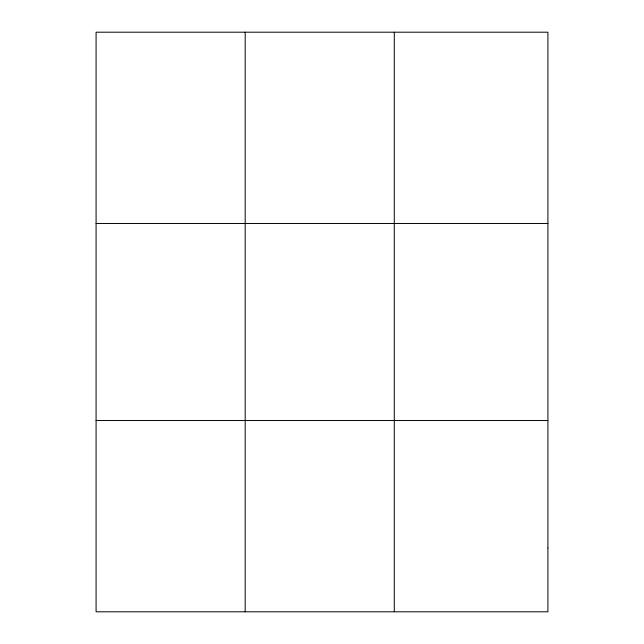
<?xml version="1.0" encoding="UTF-8"?>
<svg xmlns="http://www.w3.org/2000/svg" width="644" height="644" viewBox="0 0 644 644"><rect width="100%" height="100%" fill="white"/><g stroke="black" fill="none" stroke-linecap="round" stroke-linejoin="round"><path stroke-width="0.97" d="M245.187 611.8L245.187 32.2M394.289 611.8L394.289 32.2M96.085 223.468L547.915 223.468M96.085 420.532L547.915 420.532M547.915 548.044L547.915 611.8L96.085 611.8L96.085 32.2L547.915 32.2L547.915 548.044"/></g></svg>
